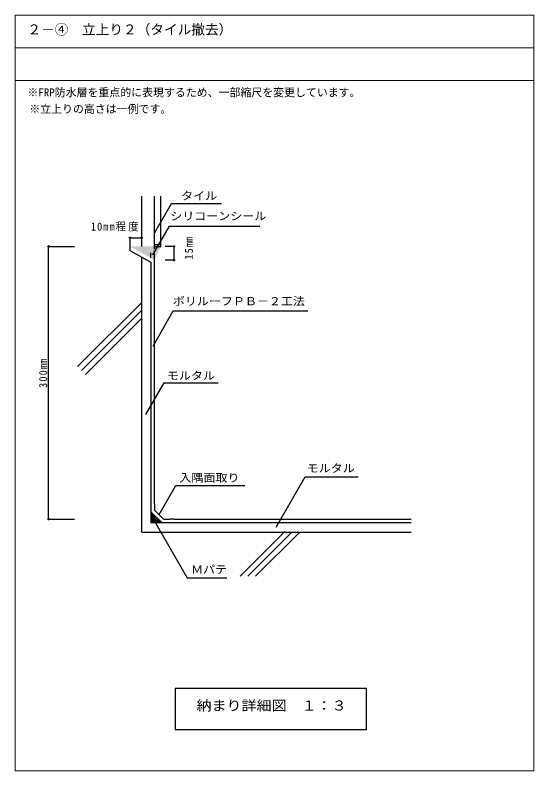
# Model space of a CAD drawing. Units: millimetres, scale not verified. Extents: x -287 to 283, y -487 to 344.
import ezdxf
from ezdxf.enums import TextEntityAlignment as Align

# ---------------------------------------------------------------- set-up
doc = ezdxf.new("R2010")
doc.units = ezdxf.units.MM
doc.header["$LTSCALE"] = 3
doc.header["$PDMODE"] = 32
doc.header["$PDSIZE"] = 1.5
for name, color, linetype in [('0-0_躯体', 4, 'Continuous'), ('0-1_文字・引き出し線など', 4, 'Continuous'), ('1-0', 7, 'Continuous')]:
    doc.layers.add(name, color=color, linetype=linetype)
doc.layers.add('0-A', color=6, linetype='Continuous', lineweight=18)
doc.styles.add('ＭＳ ゴシック', font='')
doc.styles.get('ＭＳ ゴシック').set_extended_font_data('MS Gothic')

msp = doc.modelspace()

# ---------------------------------------------------------------- linework, layer by layer
at = {"layer": '0-0_躯体', "color": 6}
for p, q in [((-147.82, 90.336), (-147.82, 145.512)), ((-147.82, 77.597), (-147.82, 78.284)), ((-147.82, -223.918), (-147.82, 77.597)), ((-147.82, -223.918), (148.373, -223.918))]:
    msp.add_line(p, q, dxfattribs=at)
at = {"layer": '0-0_躯体', "color": 7}
for p, q in [((-133.82, 87.486), (-133.82, 145.512)), ((-126.82, 90.082), (-126.82, 145.512)), ((-133.82, 92.082), (-126.82, 92.082)), ((-160.82, 90.082), (-160.82, 85.506)), ((-160.82, 85.506), (-137.771, 72.701)), ((-133.82, 90.082), (-126.82, 90.082)), ((-133.82, -192.918), (-133.82, 85.468)), ((-137.82, 77.597), (-137.82, 82.91)), ((-137.82, 72.728), (-137.82, -213.918)), ((-133.82, -192.918), (-133.82, -199.918)), ((-137.718, -201.676), (-125.413, -213.982)), ((-133.82, -199.918), (-123.82, -209.918)), ((148.373, -213.918), (-137.82, -213.918)), ((-123.82, -209.918), (-116.678, -209.918)), ((-112.678, -209.918), (-116.678, -209.918)), ((-112.678, -209.918), (148.373, -209.918))]:
    msp.add_line(p, q, dxfattribs=at)
at = {"layer": '0-0_躯体'}
for p, q in [((-147.82, 28.343), (-218.265, -42.102)), ((-147.83, 19.848), (-214.022, -46.344)), ((-147.876, 11.316), (-209.779, -50.587)), ((-39.72, -272.388), (9.297, -223.371)), ((-31.235, -272.388), (17.063, -224.09)), ((-22.75, -272.388), (25.72, -223.918))]:
    msp.add_line(p, q, dxfattribs=at)
for p in [(-136.5, -205), (-136.5, -206.5), (-136.5, -208), (-135, -206.5), (-135, -208), (-133.5, -208), (-136.5, -209.5), (-136.5, -211), (-136.5, -212.5), (-135, -209.5), (-135, -211), (-135, -212.5), (-133.5, -209.5), (-133.5, -211), (-133.5, -212.5), (-132, -209.5), (-132, -211), (-132, -212.5), (-130.5, -211), (-130.5, -212.5), (-129, -212.5)]:
    msp.add_point(p, dxfattribs=at)
at = {"layer": '0-0_躯体', "color": 7}
for points in [[(-133.82, 75.082), (-133.82, 90.082), (-160.82, 90.082)], [(-133.82, 75.082), (-126.82, 90.082), (-133.82, 90.082)]]:
    msp.add_solid(points, dxfattribs=at)
at = {"layer": '0-1_文字・引き出し線など'}
for p, q in [((-160.82, 99.689), (-148.019, 99.689)), ((-160.82, 99.684), (-160.82, 90.082)), ((-148.019, 99.689), (-148.019, 90.087)), ((-250.141, 90.082), (-221.74, 90.082)), ((-250.141, -209.918), (-250.141, 90.082)), ((-112.408, 90.082), (-122.01, 90.082)), ((-112.408, 90.082), (-112.408, 75.082)), ((-112.408, 75.082), (-122.01, 75.082)), ((-143.278, -94.887), (-123.179, -60.074)), ((-0.171, -218.471), (31.794, -163.107)), ((-128.753, -204.497), (-110.374, -172.664)), ((-250.141, -209.918), (-221.74, -209.918))]:
    msp.add_line(p, q, dxfattribs=at)
for points in [[(-133.451, 105.568), (-115.089, 137.372), (-77.488, 137.372), (-60.166, 137.372)], [(-135.558, 80.832), (-117.439, 112.216), (-61.922, 112.216), (-18.127, 112.216)], [(-135.41, -19.437), (-113.146, 19.125), (-74.807, 19.125), (34.535, 19.125)], [(-123.179, -60.074), (-89.089, -60.074), (-63.866, -60.074)], [(31.794, -163.107), (66.296, -163.107), (89.874, -163.107)], [(-110.374, -172.664), (-61.844, -172.664), (-34.587, -172.664)], [(-134.863, -210.308), (-97.929, -274.281), (-54.184, -274.281)]]:
    msp.add_lwpolyline(points, dxfattribs=at)
at = {"layer": '0-1_文字・引き出し線など', "color": 6}
for p in [(-160.82, 99.684), (-148.019, 99.689), (-250.141, 90.082), (-112.408, 90.082), (-112.408, 75.082), (-250.141, -209.918)]:
    msp.add_point(p, dxfattribs=at)
at = {"layer": '0-A'}
for p, q in [((-286.935, 308.424), (283.059, 308.424)), ((-286.935, 272.424), (283.059, 272.424))]:
    msp.add_line(p, q, dxfattribs=at)
msp.add_lwpolyline([(-286.935, 344.424), (-286.935, -486.568), (283.059, -486.568), (283.059, 344.424)], close=True, dxfattribs=at)
at = {"layer": '1-0'}
msp.add_lwpolyline([(-110.917, -440.949), (99.083, -440.949), (99.083, -395.949), (-110.917, -395.949)], close=True, dxfattribs=at)

# ---------------------------------------------------------------- texts
at = {"layer": '0-1_文字・引き出し線など', "color": 7, "style": 'ＭＳ ゴシック', "width": 1.1}
for s, p in [('タイル', (-104.497, 138.688)), ('シリコーンシール', (-116.512, 116.355)), ('ポリルーフＰＢ－２工法', (-113.689, 22.719)), ('モルタル', (-120.104, -58.993)), ('モルタル', (33.403, -160.925)), ('入隅面取り', (-106.45, -171.391)), ('Ｍパテ', (-93.617, -272.253))]:
    msp.add_text(s, height=8.798, dxfattribs=at).set_placement(p, align=Align.BOTTOM_LEFT)
at = {"layer": '0-1_文字・引き出し線など', "color": 7, "insert": (-203.73, 106.514), "char_height": 8.798, "attachment_point": 7, "style": 'ＭＳ ゴシック'}
msp.add_mtext('\\T1.2;\\W0.95;10mm程度', dxfattribs=at)
at = {"layer": '0-1_文字・引き出し線など', "color": 7, "char_height": 8.798, "attachment_point": 7, "rotation": 90, "style": 'ＭＳ ゴシック'}
for s, insert in [('\\T1.2;\\W0.95;15㎜', (-91.536, 75.613)), ('\\T1.22;\\W0.95;300㎜', (-251.641, -65.543))]:
    msp.add_mtext(s, dxfattribs=dict(at, insert=insert))
at = {"layer": '0-A', "color": 7, "style": 'ＭＳ ゴシック'}
for s, height, p in [('２－④\u3000立上り２（タイル撤去）', 11, (-273.397, 319.866)), ('※FRP防水層を重点的に表現するため、一部縮尺を変更しています。', 8.798, (-273.397, 252.366)), ('※立上りの高さは一例です。', 8.798, (-271.358, 234.162))]:
    msp.add_text(s, height=height, dxfattribs=at).set_placement(p, align=Align.BOTTOM_LEFT)
at = {"layer": '1-0', "style": 'ＭＳ ゴシック', "width": 1.1}
msp.add_text('納まり詳細図\u3000１：３', height=11, dxfattribs=at).set_placement((-87.667, -423.521), align=Align.BOTTOM_LEFT)

doc.saveas('drawing.dxf')
